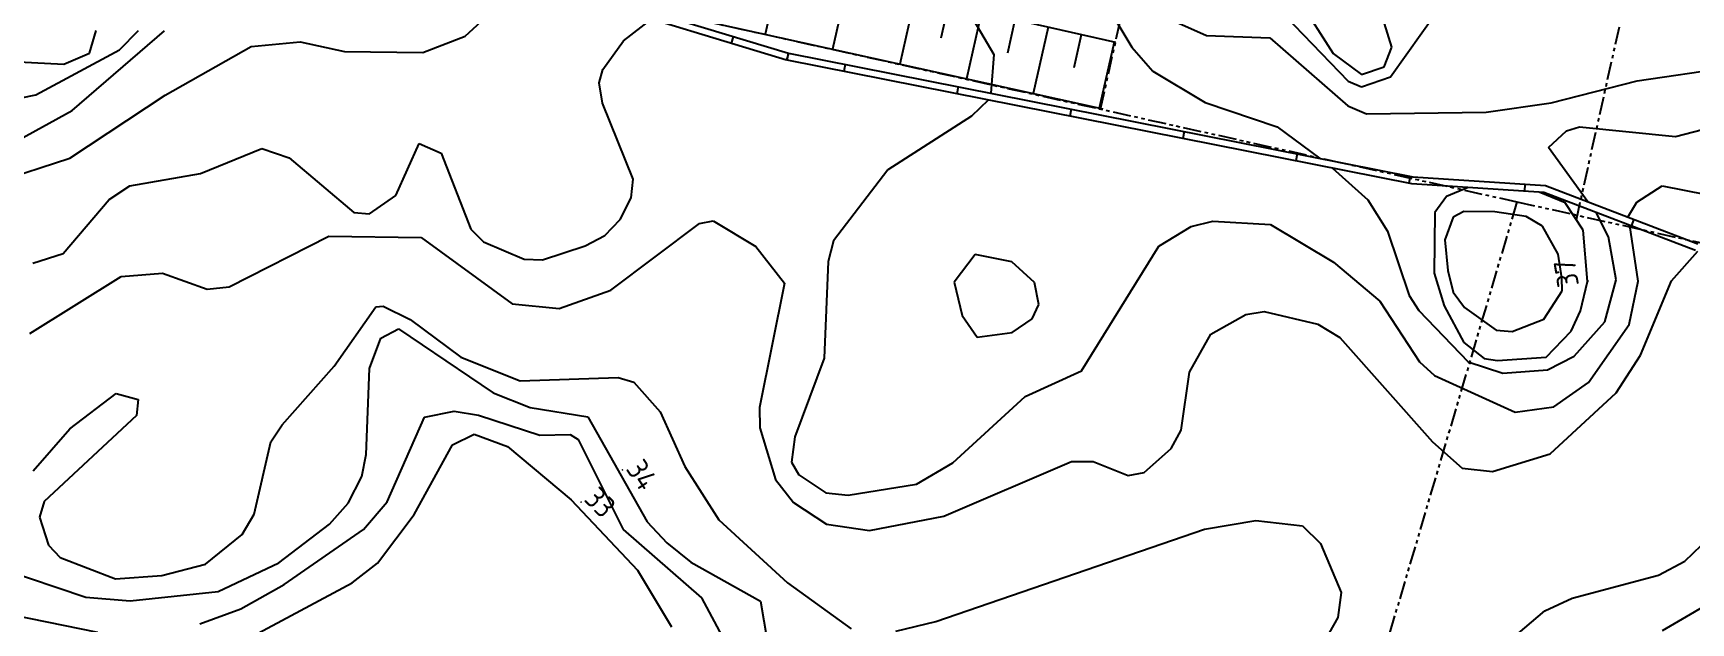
# Model space of a CAD drawing. Header units: metres. Extents: x 139929 to 143267, y 6401995 to 6404511.
# Drawn here: x 140226.6 to 140341.8, y 6402223.7 to 6402264.7 of the extents above; entities that cross this region are included whole.
import ezdxf
from ezdxf.enums import TextEntityAlignment as Align

# ---------------------------------------------------------------- set-up
doc = ezdxf.new("R2010")
doc.units = ezdxf.units.M
doc.linetypes.add('PHANTOM', pattern=[2.5, 1.25, -0.25, 0.25, -0.25, 0.25, -0.25])
for name, color, linetype in [('M-BEF-MUR', 4, 'Continuous'), ('M-BEF-NIVÅKURVA-PRIMÄR-0.5M', 12, 'Continuous'), ('M-BEF-NIVÅKURVA-PRIMÄR-1.0M', 12, 'Continuous'), ('M-GR-FASTIGHETSGRÄNS', 3, 'PHANTOM'), ('M-SLÄNT', 4, 'Continuous')]:
    doc.layers.add(name, color=color, linetype=linetype)
doc.styles.add('ISO', font='iso.shx', dxfattribs={"height": 2.5})

# ---------------------------------------------------------------- blocks, each defined once
blk = doc.blocks.new('PRI_NIVÅ_HÖJDPKT')
at = {"color": 0, "linetype": 'Continuous', "lineweight": -3}
blk.add_circle((183, 184), 0.0005, dxfattribs=at)
blk = doc.blocks.new('*U42')
at = {"layer": 'M-SLÄNT'}
for p, q in [((-42.89, 71.92), (-43.93, 72.05)), ((-43.13, 69.94), (-45.33, 70.2)), ((-43.38, 67.95), (-44.53, 68.09)), ((-43.62, 65.97), (-46.05, 66.26)), ((-43.86, 63.98), (-45.14, 64.14)), ((-44.1, 62), (-46.78, 62.32)), ((-44.34, 60.01), (-45.74, 60.18)), ((-44.58, 58.03), (-47.5, 58.38)), ((-44.82, 56.04), (-46.34, 56.22)), ((-45.06, 54.05), (-48.23, 54.44)), ((-45.3, 52.07), (-46.95, 52.27)), ((-45.54, 50.08), (-48.96, 50.5)), ((-45.78, 48.1), (-47.55, 48.31)), ((-46.02, 46.11), (-49.68, 46.56)), ((-46.26, 44.13), (-48.15, 44.36)), ((-46.5, 42.14), (-50.41, 42.61)), ((-46.75, 40.13), (-48.76, 40.37)), ((-47, 38.05), (-51.15, 38.56)), ((-47.26, 35.91), (-49.4, 36.17)), ((-47.53, 33.7), (-51.95, 34.24)), ((-47.81, 31.42), (-50.08, 31.7)), ((-48.1, 29.08), (-52.79, 29.66)), ((-48.4, 26.66), (-50.82, 26.97)), ((-48.71, 24.18), (-53.68, 24.8)), ((-49.03, 21.61), (-51.6, 21.9)), ((-49.37, 18.98), (-54.68, 19.4)), ((-48.78, 15.17), (-52.38, 13.72)), ((-46.73, 12.03), (-52.14, 6.73)), ((-44.54, 10.4), (-45.91, 8.03)), ((-42.23, 9.56), (-43.41, 4.79)), ((-39.85, 9.02), (-40.39, 6.63)), ((-37.46, 8.48), (-38.54, 3.72)), ((-35.09, 7.94), (-35.63, 5.57)), ((-32.72, 7.41), (-33.79, 2.66)), ((-30.35, 6.87), (-30.89, 4.51)), ((-27.99, 6.34), (-29.06, 1.62)), ((-25.63, 5.8), (-26.17, 3.45)), ((-23.29, 5.27), (-24.35, 0.57)), ((-20.94, 4.74), (-21.47, 2.4)), ((-18.6, 4.21), (-19.66, -0.46)), ((-16.27, 3.68), (-16.8, 1.35)), ((-13.94, 3.16), (-15, -1.5)), ((-11.62, 2.63), (-12.15, 0.31)), ((-9.31, 2.11), (-10.36, -2.52)), ((-7, 1.58), (-7.52, -0.73)), ((-4.69, 1.06), (-5.74, -3.55)), ((-2.39, 0.54), (-2.91, -1.76)), ((-0.1, 0.02), (-1.14, -4.57))]:
    blk.add_line(p, q, dxfattribs=at)

msp = doc.modelspace()

# ---------------------------------------------------------------- linework, layer by layer
at = {"layer": 'M-BEF-MUR', "lineweight": -3}
for p, q in [((140278.952, 6402262.831), (140265.355, 6402266.94)), ((140265.478, 6402267.425), (140279.097, 6402263.309)), ((140275.122, 6402263.988), (140275.267, 6402264.466)), ((140279.097, 6402263.309), (140278.952, 6402262.831)), ((140279, 6402262.819), (140279.097, 6402263.309)), ((140279.097, 6402263.309), (140322.445, 6402254.717)), ((140322.38, 6402254.221), (140279, 6402262.819)), ((140283.02, 6402262.532), (140282.923, 6402262.042)), ((140290.867, 6402260.976), (140290.77, 6402260.486)), ((140298.715, 6402259.42), (140298.618, 6402258.93)), ((140306.562, 6402257.866), (140306.465, 6402257.376)), ((140314.41, 6402256.31), (140314.313, 6402255.82)), ((140322.258, 6402254.754), (140322.16, 6402254.264)), ((140331.551, 6402253.621), (140322.38, 6402254.221)), ((140322.445, 6402254.717), (140331.659, 6402254.115)), ((140330.237, 6402254.207), (140330.204, 6402253.709)), ((140331.659, 6402254.115), (140342.235, 6402250.066)), ((140342.091, 6402249.585), (140331.551, 6402253.621)), ((140337.8, 6402251.764), (140337.621, 6402251.296))]:
    msp.add_line(p, q, dxfattribs=at)
at = {"layer": 'M-BEF-MUR'}
for p, q in [((140278.952, 6402262.831), (140265.355, 6402266.94)), ((140265.478, 6402267.425), (140279.097, 6402263.309)), ((140275.122, 6402263.988), (140275.267, 6402264.466)), ((140279.097, 6402263.309), (140278.952, 6402262.831)), ((140279, 6402262.819), (140279.097, 6402263.309)), ((140279.097, 6402263.309), (140322.445, 6402254.717)), ((140322.38, 6402254.221), (140279, 6402262.819)), ((140283.02, 6402262.532), (140282.923, 6402262.042)), ((140290.867, 6402260.976), (140290.77, 6402260.486)), ((140298.715, 6402259.42), (140298.618, 6402258.93)), ((140306.562, 6402257.866), (140306.465, 6402257.376)), ((140314.41, 6402256.31), (140314.313, 6402255.82)), ((140322.258, 6402254.754), (140322.16, 6402254.264)), ((140331.551, 6402253.621), (140322.38, 6402254.221)), ((140322.445, 6402254.717), (140331.659, 6402254.115)), ((140330.237, 6402254.207), (140330.204, 6402253.709)), ((140331.659, 6402254.115), (140342.235, 6402250.066)), ((140342.091, 6402249.585), (140331.551, 6402253.621)), ((140337.8, 6402251.764), (140337.621, 6402251.296))]:
    msp.add_line(p, q, dxfattribs=at)
at = {"layer": 'M-BEF-NIVÅKURVA-PRIMÄR-0.5M', "linetype": 'Continuous', "lineweight": -3}
for p, q in [((140298.423, 6402271.235, 36.5), (140302.939, 6402263.715, 36.5)), ((140256.623, 6402264.488, 36.5), (140260.409, 6402267.955, 36.5)), ((140313.589, 6402265.895, 37.5), (140317.966, 6402261.357, 37.5)), ((140320.891, 6402261.661, 37.5), (140324.158, 6402266.247, 37.5)), ((140232.615, 6402263.528, 37.5), (140233.95, 6402264.87, 37.5)), ((140253.694, 6402263.342, 36.5), (140256.623, 6402264.488, 36.5)), ((140226.804, 6402260.421, 37.5), (140232.615, 6402263.528, 37.5)), ((140235.791, 6402260.388, 36.5), (140241.768, 6402263.76, 36.5)), ((140241.768, 6402263.76, 36.5), (140245.162, 6402264.092, 36.5)), ((140245.162, 6402264.092, 36.5), (140248.249, 6402263.416, 36.5)), ((140248.249, 6402263.416, 36.5), (140253.694, 6402263.342, 36.5)), ((140302.939, 6402263.715, 36.5), (140304.392, 6402262.056, 36.5)), ((140304.392, 6402262.056, 36.5), (140308.026, 6402259.883, 36.5)), ((140317.966, 6402261.357, 37.5), (140318.885, 6402260.973, 37.5)), ((140318.885, 6402260.973, 37.5), (140320.891, 6402261.661, 37.5)), ((140224.669, 6402259.965, 37.5), (140226.804, 6402260.421, 37.5)), ((140229.169, 6402256.013, 36.5), (140235.791, 6402260.388, 36.5)), ((140308.026, 6402259.883, 36.5), (140313.019, 6402258.183, 36.5)), ((140340.697, 6402257.506, 36.5), (140347.961, 6402259.442, 36.5)), ((140313.019, 6402258.183, 36.5), (140315.976, 6402256, 36.5)), ((140331.871, 6402256.76, 36.5), (140333.119, 6402257.92, 36.5)), ((140333.119, 6402257.92, 36.5), (140334.03, 6402258.195, 36.5)), ((140334.03, 6402258.195, 36.5), (140340.697, 6402257.506, 36.5)), ((140334.601, 6402252.988, 36.5), (140331.871, 6402256.76, 36.5)), ((140221.216, 6402253.427, 36.5), (140229.169, 6402256.013, 36.5)), ((140316.87, 6402255.314, 36.5), (140319.331, 6402253.127, 36.5)), ((140319.331, 6402253.127, 36.5), (140320.7, 6402250.93, 36.5)), ((140325.26, 6402251.901, 37.5), (140324.674, 6402250.33, 37.5)), ((140325.988, 6402252.299, 37.5), (140325.26, 6402251.901, 37.5)), ((140328.151, 6402252.271, 37.5), (140325.988, 6402252.299, 37.5)), ((140330.326, 6402251.953, 37.5), (140328.151, 6402252.271, 37.5)), ((140331.457, 6402251.292, 37.5), (140330.326, 6402251.953, 37.5)), ((140336.042, 6402250.551, 36.5), (140335.192, 6402252.226, 36.5)), ((140240.233, 6402247.067, 35.5), (140247.166, 6402250.588, 35.5)), ((140247.166, 6402250.588, 35.5), (140253.584, 6402250.493, 35.5)), ((140266.748, 6402246.839, 35.5), (140272.908, 6402251.474, 35.5)), ((140272.908, 6402251.474, 35.5), (140273.858, 6402251.651, 35.5)), ((140273.858, 6402251.651, 35.5), (140276.819, 6402249.863, 35.5)), ((140320.7, 6402250.93, 36.5), (140322.188, 6402246.472, 36.5)), ((140332.534, 6402249.331, 37.5), (140331.457, 6402251.292, 37.5)), ((140336.581, 6402247.562, 36.5), (140336.042, 6402250.551, 36.5)), ((140253.584, 6402250.493, 35.5), (140259.896, 6402245.892, 35.5)), ((140276.819, 6402249.863, 35.5), (140278.807, 6402247.315, 35.5)), ((140324.674, 6402250.33, 37.5), (140324.878, 6402248.218, 37.5)), ((140340.408, 6402247.482, 35.5), (140342.245, 6402249.552, 35.5)), ((140292.061, 6402249.327, 36.5), (140290.583, 6402247.392, 36.5)), ((140294.6, 6402248.797, 36.5), (140292.061, 6402249.327, 36.5)), ((140296.164, 6402247.377, 36.5), (140294.6, 6402248.797, 36.5)), ((140332.801, 6402247.688, 37.5), (140332.534, 6402249.331, 37.5)), ((140226.396, 6402243.818, 35.5), (140232.736, 6402247.787, 35.5)), ((140232.736, 6402247.787, 35.5), (140235.602, 6402248.022, 35.5)), ((140235.602, 6402248.022, 35.5), (140238.721, 6402246.921, 35.5)), ((140278.807, 6402247.315, 35.5), (140277.063, 6402238.679, 35.5)), ((140290.583, 6402247.392, 36.5), (140291.138, 6402245.078, 36.5)), ((140296.478, 6402245.837, 36.5), (140296.164, 6402247.377, 36.5)), ((140324.878, 6402248.218, 37.5), (140325.256, 6402246.695, 37.5)), ((140332.809, 6402246.795, 37.5), (140332.801, 6402247.688, 37.5)), ((140335.787, 6402244.636, 36.5), (140336.581, 6402247.562, 36.5)), ((140338.249, 6402242.321, 35.5), (140340.408, 6402247.482, 35.5)), ((140238.721, 6402246.921, 35.5), (140240.233, 6402247.067, 35.5)), ((140263.167, 6402245.559, 35.5), (140266.748, 6402246.839, 35.5)), ((140322.188, 6402246.472, 36.5), (140322.873, 6402245.434, 36.5)), ((140325.256, 6402246.695, 37.5), (140326.032, 6402245.633, 37.5)), ((140331.537, 6402244.828, 37.5), (140332.809, 6402246.795, 37.5)), ((140247.538, 6402241.554, 34.5), (140250.427, 6402245.674, 34.5)), ((140250.427, 6402245.674, 34.5), (140250.931, 6402245.728, 34.5)), ((140250.931, 6402245.728, 34.5), (140252.815, 6402244.791, 34.5)), ((140252.815, 6402244.791, 34.5), (140256.322, 6402242.176, 34.5)), ((140259.896, 6402245.892, 35.5), (140263.167, 6402245.559, 35.5)), ((140291.138, 6402245.078, 36.5), (140292.193, 6402243.576, 36.5)), ((140294.632, 6402243.899, 36.5), (140296.011, 6402244.843, 36.5)), ((140296.011, 6402244.843, 36.5), (140296.478, 6402245.837, 36.5)), ((140308.419, 6402243.772, 35.5), (140310.845, 6402245.152, 35.5)), ((140310.845, 6402245.152, 35.5), (140312.122, 6402245.364, 35.5)), ((140312.122, 6402245.364, 35.5), (140315.842, 6402244.469, 35.5)), ((140322.873, 6402245.434, 36.5), (140326.297, 6402241.869, 36.5)), ((140326.032, 6402245.633, 37.5), (140328.244, 6402244.056, 37.5)), ((140329.348, 6402243.968, 37.5), (140331.537, 6402244.828, 37.5)), ((140292.193, 6402243.576, 36.5), (140294.632, 6402243.899, 36.5)), ((140306.929, 6402241.141, 35.5), (140308.419, 6402243.772, 35.5)), ((140315.842, 6402244.469, 35.5), (140317.377, 6402243.563, 35.5)), ((140328.244, 6402244.056, 37.5), (140329.348, 6402243.968, 37.5)), ((140333.662, 6402242.244, 36.5), (140335.787, 6402244.636, 36.5)), ((140317.377, 6402243.563, 35.5), (140323.812, 6402236.301, 35.5)), ((140243.915, 6402237.474, 34.5), (140247.538, 6402241.554, 34.5)), ((140256.322, 6402242.176, 34.5), (140260.461, 6402240.551, 34.5)), ((140326.297, 6402241.869, 36.5), (140328.696, 6402241.066, 36.5)), ((140331.804, 6402241.298, 36.5), (140333.662, 6402242.244, 36.5)), ((140336.579, 6402239.708, 35.5), (140338.249, 6402242.321, 35.5)), ((140260.461, 6402240.551, 34.5), (140267.253, 6402240.78, 34.5)), ((140267.253, 6402240.78, 34.5), (140268.35, 6402240.44, 34.5)), ((140268.35, 6402240.44, 34.5), (140270.171, 6402238.386, 34.5)), ((140306.352, 6402237.111, 35.5), (140306.929, 6402241.141, 35.5)), ((140328.696, 6402241.066, 36.5), (140331.804, 6402241.298, 36.5)), ((140229.164, 6402237.212, 34.5), (140232.395, 6402239.656, 34.5)), ((140232.395, 6402239.656, 34.5), (140233.927, 6402239.237, 34.5)), ((140233.927, 6402239.237, 34.5), (140233.81, 6402238.127, 34.5)), ((140331.978, 6402235.48, 35.5), (140336.579, 6402239.708, 35.5)), ((140233.81, 6402238.127, 34.5), (140227.385, 6402232.151, 34.5)), ((140251.213, 6402232.135, 33.5), (140253.8, 6402238.021, 33.5)), ((140253.8, 6402238.021, 33.5), (140255.861, 6402238.442, 33.5)), ((140255.861, 6402238.442, 33.5), (140257.559, 6402238.158, 33.5)), ((140257.559, 6402238.158, 33.5), (140261.826, 6402236.763, 33.5)), ((140270.171, 6402238.386, 34.5), (140271.885, 6402234.592, 34.5)), ((140277.063, 6402238.679, 35.5), (140277.085, 6402237.284, 35.5)), ((140226.623, 6402234.284, 34.5), (140229.164, 6402237.212, 34.5)), ((140243.125, 6402236.305, 34.5), (140243.915, 6402237.474, 34.5)), ((140261.826, 6402236.763, 33.5), (140263.926, 6402236.82, 33.5)), ((140263.926, 6402236.82, 33.5), (140264.469, 6402236.461, 33.5)), ((140277.085, 6402237.284, 35.5), (140278.187, 6402233.692, 35.5)), ((140305.661, 6402235.838, 35.5), (140306.352, 6402237.111, 35.5)), ((140241.984, 6402231.282, 34.5), (140243.125, 6402236.305, 34.5)), ((140264.469, 6402236.461, 33.5), (140267.606, 6402230.211, 33.5)), ((140303.782, 6402234.164, 35.5), (140305.661, 6402235.838, 35.5)), ((140323.812, 6402236.301, 35.5), (140325.886, 6402234.48, 35.5)), ((140271.885, 6402234.592, 34.5), (140274.254, 6402230.873, 34.5)), ((140289.878, 6402231.133, 35.5), (140298.751, 6402234.945, 35.5)), ((140298.751, 6402234.945, 35.5), (140300.245, 6402234.944, 35.5)), ((140300.245, 6402234.944, 35.5), (140302.683, 6402233.961, 35.5)), ((140325.886, 6402234.48, 35.5), (140327.979, 6402234.232, 35.5)), ((140327.979, 6402234.232, 35.5), (140331.978, 6402235.48, 35.5)), ((140278.187, 6402233.692, 35.5), (140279.424, 6402232.084, 35.5)), ((140302.683, 6402233.961, 35.5), (140303.782, 6402234.164, 35.5)), ((140227.385, 6402232.151, 34.5), (140227.058, 6402231.071, 34.5)), ((140249.57, 6402230.221, 33.5), (140251.213, 6402232.135, 33.5)), ((140227.058, 6402231.071, 34.5), (140227.684, 6402229.118, 34.5)), ((140241.143, 6402229.868, 34.5), (140241.984, 6402231.282, 34.5)), ((140279.424, 6402232.084, 35.5), (140281.717, 6402230.575, 35.5)), ((140284.708, 6402230.147, 35.5), (140289.878, 6402231.133, 35.5)), ((140238.594, 6402227.812, 34.5), (140241.143, 6402229.868, 34.5)), ((140244.066, 6402226.395, 33.5), (140249.57, 6402230.221, 33.5)), ((140267.606, 6402230.211, 33.5), (140273.041, 6402225.46, 33.5)), ((140274.254, 6402230.873, 34.5), (140279.006, 6402226.505, 34.5)), ((140281.717, 6402230.575, 35.5), (140284.708, 6402230.147, 35.5)), ((140289.32, 6402223.81, 34.5), (140307.971, 6402230.226, 34.5)), ((140307.971, 6402230.226, 34.5), (140311.55, 6402230.83, 34.5)), ((140311.55, 6402230.83, 34.5), (140314.797, 6402230.456, 34.5)), ((140314.797, 6402230.456, 34.5), (140316.033, 6402229.248, 34.5)), ((140227.684, 6402229.118, 34.5), (140228.499, 6402228.259, 34.5)), ((140316.033, 6402229.248, 34.5), (140317.465, 6402225.826, 34.5)), ((140341.334, 6402228.006, 34.5), (140342.486, 6402229.114, 34.5)), ((140228.499, 6402228.259, 34.5), (140232.353, 6402226.784, 34.5)), ((140235.552, 6402227.018, 34.5), (140238.594, 6402227.812, 34.5)), ((140339.522, 6402227.05, 34.5), (140341.334, 6402228.006, 34.5)), ((140232.353, 6402226.784, 34.5), (140235.552, 6402227.018, 34.5)), ((140241.043, 6402224.707, 33.5), (140244.066, 6402226.395, 33.5)), ((140279.006, 6402226.505, 34.5), (140283.436, 6402223.309, 34.5)), ((140333.525, 6402225.442, 34.5), (140339.522, 6402227.05, 34.5)), ((140220.611, 6402225.198, 33.5), (140231.087, 6402223.087, 33.5)), ((140273.041, 6402225.46, 33.5), (140276.543, 6402218.928, 33.5)), ((140317.465, 6402225.826, 34.5), (140317.241, 6402224.093, 34.5)), ((140331.615, 6402224.552, 34.5), (140333.525, 6402225.442, 34.5)), ((140238.207, 6402223.667, 33.5), (140241.043, 6402224.707, 33.5)), ((140317.241, 6402224.093, 34.5), (140315.637, 6402221.269, 34.5)), ((140328.539, 6402221.937, 34.5), (140331.615, 6402224.552, 34.5)), ((140286.53, 6402223.142, 34.5), (140289.32, 6402223.81, 34.5))]:
    msp.add_line(p, q, dxfattribs=at)
at = {"layer": 'M-BEF-NIVÅKURVA-PRIMÄR-1.0M', "linetype": 'Continuous', "lineweight": -3}
for p, q in [((140314.573, 6402266.953, 38), (140316.918, 6402263.284, 38)), ((140267.616, 6402264.17, 36), (140269.57, 6402265.666, 36)), ((140291.5, 6402266.36, 36), (140293.348, 6402263.223, 36)), ((140305.572, 6402265.666, 37), (140308.112, 6402264.523, 37)), ((140320.993, 6402263.712, 38), (140320.173, 6402266.347, 38)), ((140229.326, 6402259.327, 37), (140235.741, 6402264.851, 37)), ((140230.538, 6402263.305, 38), (140231.011, 6402264.888, 38)), ((140308.112, 6402264.523, 37), (140312.523, 6402264.368, 37)), ((140312.523, 6402264.368, 37), (140317.945, 6402259.653, 37)), ((140228.756, 6402262.548, 38), (140230.538, 6402263.305, 38)), ((140266.197, 6402262.166, 36), (140267.616, 6402264.17, 36)), ((140293.348, 6402263.223, 36), (140293.134, 6402260.527, 36)), ((140316.918, 6402263.284, 38), (140318.888, 6402261.813, 38)), ((140320.459, 6402262.353, 38), (140320.993, 6402263.712, 38)), ((140224.253, 6402262.767, 38), (140228.756, 6402262.548, 38)), ((140265.937, 6402261.234, 36), (140266.197, 6402262.166, 36)), ((140318.888, 6402261.813, 38), (140320.459, 6402262.353, 38)), ((140338.039, 6402261.395, 37), (140349.357, 6402263.06, 37)), ((140266.179, 6402259.832, 36), (140265.937, 6402261.234, 36)), ((140332.06, 6402259.85, 37), (140338.039, 6402261.395, 37)), ((140268.298, 6402254.559, 36), (140266.179, 6402259.832, 36)), ((140292.962, 6402260.052, 36), (140291.806, 6402258.929, 36)), ((140327.543, 6402259.2, 37), (140332.06, 6402259.85, 37)), ((140225.684, 6402257.316, 37), (140229.326, 6402259.327, 37)), ((140291.806, 6402258.929, 36), (140285.983, 6402255.202, 36)), ((140317.945, 6402259.653, 37), (140319.224, 6402259.091, 37)), ((140319.224, 6402259.091, 37), (140327.543, 6402259.2, 37)), ((140238.238, 6402254.935, 36), (140242.502, 6402256.69, 36)), ((140242.502, 6402256.69, 36), (140244.409, 6402256.023, 36)), ((140251.824, 6402253.414, 36), (140253.426, 6402257.037, 36)), ((140253.426, 6402257.037, 36), (140254.956, 6402256.354, 36)), ((140254.956, 6402256.354, 36), (140257.025, 6402251.076, 36)), ((140244.409, 6402256.023, 36), (140248.908, 6402252.232, 36)), ((140285.983, 6402255.202, 36), (140282.223, 6402250.266, 36)), ((140231.902, 6402253.133, 36), (140233.337, 6402254.1, 36)), ((140233.337, 6402254.1, 36), (140238.238, 6402254.935, 36)), ((140268.151, 6402253.262, 36), (140268.298, 6402254.559, 36)), ((140338.011, 6402252.963, 36), (140339.773, 6402254.08, 36)), ((140339.773, 6402254.08, 36), (140342.814, 6402253.479, 36)), ((140228.704, 6402249.395, 36), (140231.902, 6402253.133, 36)), ((140249.989, 6402252.138, 36), (140251.824, 6402253.414, 36)), ((140267.39, 6402251.755, 36), (140268.151, 6402253.262, 36)), ((140324.782, 6402253.348, 37), (140323.979, 6402252.232, 37)), ((140326.301, 6402253.965, 37), (140324.782, 6402253.348, 37)), ((140333.017, 6402252.907, 37), (140331.217, 6402253.642, 37)), ((140334.279, 6402251.015, 37), (140333.017, 6402252.907, 37)), ((140337.391, 6402251.92, 36), (140338.011, 6402252.963, 36)), ((140248.908, 6402252.232, 36), (140249.989, 6402252.138, 36)), ((140266.338, 6402250.627, 36), (140267.39, 6402251.755, 36)), ((140323.979, 6402252.232, 37), (140323.926, 6402248.01, 37)), ((140257.025, 6402251.076, 36), (140257.909, 6402250.191, 36)), ((140264.956, 6402249.912, 36), (140266.338, 6402250.627, 36)), ((140304.816, 6402249.907, 36), (140307.043, 6402251.269, 36)), ((140307.043, 6402251.269, 36), (140308.565, 6402251.628, 36)), ((140308.565, 6402251.628, 36), (140312.569, 6402251.41, 36)), ((140312.569, 6402251.41, 36), (140316.928, 6402248.792, 36)), ((140334.58, 6402247.444, 37), (140334.279, 6402251.015, 37)), ((140338.109, 6402247.454, 36), (140337.508, 6402251.34, 36)), ((140226.607, 6402248.707, 36), (140228.704, 6402249.395, 36)), ((140257.909, 6402250.191, 36), (140260.718, 6402248.992, 36)), ((140262.006, 6402248.95, 36), (140264.956, 6402249.912, 36)), ((140282.223, 6402250.266, 36), (140281.834, 6402248.837, 36)), ((140299.443, 6402241.236, 36), (140304.816, 6402249.907, 36)), ((140260.718, 6402248.992, 36), (140262.006, 6402248.95, 36)), ((140281.834, 6402248.837, 36), (140281.569, 6402242.117, 36)), ((140316.928, 6402248.792, 36), (140320.16, 6402246.087, 36)), ((140323.926, 6402248.01, 37), (140324.625, 6402245.747, 37)), ((140334.095, 6402245.404, 37), (140334.58, 6402247.444, 37)), ((140337.469, 6402244.466, 36), (140338.109, 6402247.454, 36)), ((140320.16, 6402246.087, 36), (140322.905, 6402241.859, 36)), ((140324.625, 6402245.747, 37), (140325.995, 6402243.201, 37)), ((140333.447, 6402243.987, 37), (140334.095, 6402245.404, 37)), ((140250.772, 6402243.512, 34), (140252, 6402244.146, 34)), ((140252, 6402244.146, 34), (140258.581, 6402239.706, 34)), ((140331.714, 6402242.19, 37), (140333.447, 6402243.987, 37)), ((140334.655, 6402240.423, 36), (140337.469, 6402244.466, 36)), ((140249.983, 6402241.399, 34), (140250.772, 6402243.512, 34)), ((140325.995, 6402243.201, 37), (140327.401, 6402242.098, 37)), ((140249.744, 6402235.416, 34), (140249.983, 6402241.399, 34)), ((140281.569, 6402242.117, 36), (140279.521, 6402236.658, 36)), ((140322.905, 6402241.859, 36), (140323.955, 6402240.905, 36)), ((140327.401, 6402242.098, 37), (140328.338, 6402241.954, 37)), ((140328.338, 6402241.954, 37), (140331.714, 6402242.19, 37)), ((140295.515, 6402239.453, 36), (140299.443, 6402241.236, 36)), ((140323.955, 6402240.905, 36), (140329.567, 6402238.371, 36)), ((140332.24, 6402238.728, 36), (140334.655, 6402240.423, 36)), ((140258.581, 6402239.706, 34), (140261.145, 6402238.696, 34)), ((140290.507, 6402234.845, 36), (140295.515, 6402239.453, 36)), ((140261.145, 6402238.696, 34), (140265.158, 6402238.034, 34)), ((140265.158, 6402238.034, 34), (140269.27, 6402230.749, 34)), ((140329.567, 6402238.371, 36), (140332.24, 6402238.728, 36)), ((140255.747, 6402236.088, 33), (140257.249, 6402236.833, 33)), ((140257.249, 6402236.833, 33), (140259.573, 6402235.983, 33)), ((140253.082, 6402231.25, 33), (140255.747, 6402236.088, 33)), ((140259.573, 6402235.983, 33), (140264.001, 6402232.281, 33)), ((140279.521, 6402236.658, 36), (140279.297, 6402234.879, 36)), ((140249.463, 6402233.884, 34), (140249.744, 6402235.416, 34)), ((140279.297, 6402234.879, 36), (140279.81, 6402234.008, 36)), ((140287.988, 6402233.364, 36), (140290.507, 6402234.845, 36)), ((140248.496, 6402232.052, 34), (140249.463, 6402233.884, 34)), ((140279.81, 6402234.008, 36), (140281.675, 6402232.769, 36)), ((140283.23, 6402232.601, 36), (140287.988, 6402233.364, 36)), ((140264.001, 6402232.281, 33), (140268.602, 6402227.38, 33)), ((140281.675, 6402232.769, 36), (140283.23, 6402232.601, 36)), ((140247.214, 6402230.583, 34), (140248.496, 6402232.052, 34)), ((140250.543, 6402227.864, 33), (140253.082, 6402231.25, 33)), ((140243.7, 6402227.903, 34), (140247.214, 6402230.583, 34)), ((140269.27, 6402230.749, 34), (140270.633, 6402229.29, 34)), ((140270.633, 6402229.29, 34), (140272.297, 6402227.947, 34)), ((140224.39, 6402227.505, 34), (140230.291, 6402225.515, 34)), ((140239.474, 6402225.895, 34), (140243.7, 6402227.903, 34)), ((140248.774, 6402226.512, 33), (140250.543, 6402227.864, 33)), ((140272.297, 6402227.947, 34), (140277.144, 6402225.23, 34)), ((140241.611, 6402222.67, 33), (140248.774, 6402226.512, 33)), ((140268.602, 6402227.38, 33), (140270.966, 6402223.451, 33)), ((140339.78, 6402223.19, 34), (140346.469, 6402227.098, 34)), ((140230.291, 6402225.515, 34), (140233.367, 6402225.253, 34)), ((140233.367, 6402225.253, 34), (140239.474, 6402225.895, 34)), ((140277.144, 6402225.23, 34), (140278.093, 6402219.551, 34))]:
    msp.add_line(p, q, dxfattribs=at)
at = {"layer": 'M-GR-FASTIGHETSGRÄNS'}
for p, q in [((140228.421, 6402275.537), (140329.681, 6402252.979)), ((140329.681, 6402252.979), (140309.15, 6402183.462)), ((140329.681, 6402252.979), (140309.15, 6402183.462)), ((140329.681, 6402252.979), (140456.908, 6402224.635))]:
    msp.add_line(p, q, dxfattribs=at)
at = {"layer": 'M-GR-FASTIGHETSGRÄNS', "flags": 128}
for points in [[(140300.762, 6402259.421), (140306.415, 6402284.785)], [(140333.804, 6402251.724), (140339.117, 6402275.561)]]:
    msp.add_lwpolyline(points, dxfattribs=at)
at = {"layer": 'M-SLÄNT', "flags": 128}
for points in [[(140256.89, 6402336.468), (140245.863, 6402276.555, 0.4037339), (140249.7, 6402270.768), (140300.91, 6402259.429)], [(140301.81, 6402264.047), (140259.843, 6402273.549, -0.4246911), (140252.63, 6402284.478), (140254.108, 6402296.311), (140258.946, 6402336.218)]]:
    msp.add_lwpolyline(points, format="xyb", dxfattribs=at)

# ---------------------------------------------------------------- block references
at = {"layer": 'M-BEF-NIVÅKURVA-PRIMÄR-1.0M', "color": 1, "linetype": 'Continuous', "lineweight": -3, "xscale": 0.001, "yscale": 0.001, "zscale": 0.001}
for p in [(140334.443, 6402247.27, 37), (140267.371, 6402234.17, 34), (140264.496, 6402231.935, 33)]:
    msp.add_blockref('PRI_NIVÅ_HÖJDPKT', p, dxfattribs=at)
at = {"layer": 'M-SLÄNT'}
msp.add_blockref('*U42', (140301.81, 6402264.047), dxfattribs=at)

# ---------------------------------------------------------------- texts
at = {"layer": 'M-BEF-NIVÅKURVA-PRIMÄR-1.0M', "style": 'ISO'}
for s, rotation, p in [('37', 99.639, (140334.443, 6402247.27)), ('34', 303.507, (140267.371, 6402234.17)), ('33', 314.45101, (140264.496, 6402231.935))]:
    msp.add_text(s, height=1.5, rotation=rotation, dxfattribs=at).set_placement(p, align=Align.BOTTOM_LEFT)

doc.saveas('drawing.dxf')
